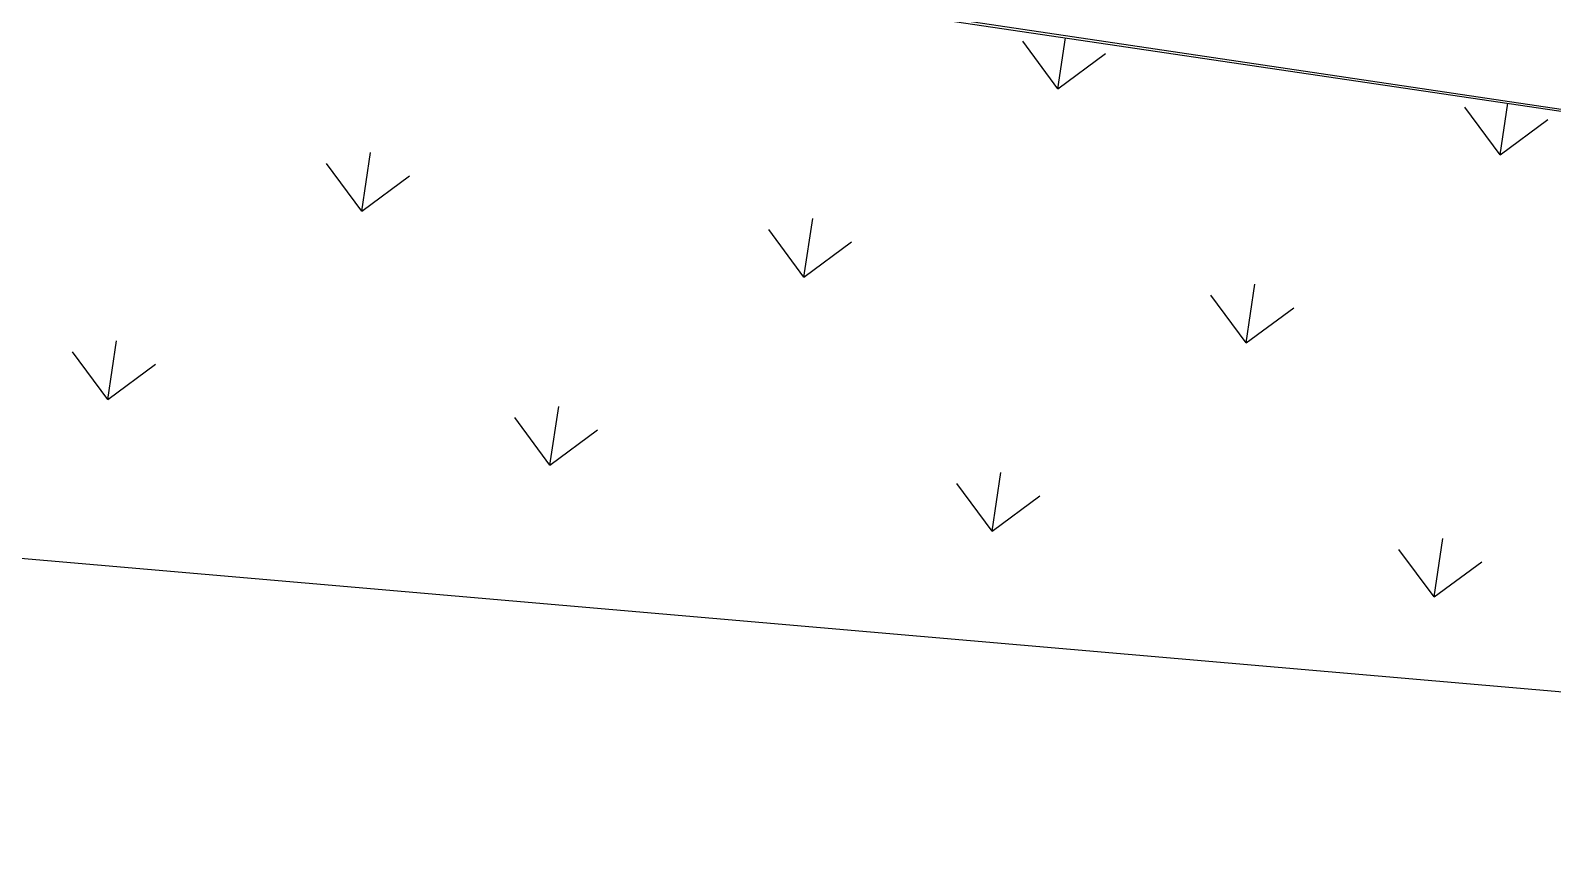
# Model space of a CAD drawing. Header units: millimetres. Extents: x 338 to 506, y 179 to 335.
# Drawn here: x 446.66 to 456.44, y 190.07 to 195.26 of the extents above; entities that cross this region are included whole.
import ezdxf

# ---------------------------------------------------------------- set-up
doc = ezdxf.new("R2010")
doc.units = ezdxf.units.MM
for name, color, linetype in [('ANDEN', 251, 'Continuous'), ('ARBUSTO', 63, 'Continuous'), ('MUROS', 32, 'Continuous')]:
    doc.layers.add(name, color=color, linetype=linetype)

# ---------------------------------------------------------------- blocks, each defined once
blk = doc.blocks.new('*X870')
at = {"color": 0}
for p, q in [((18.9995, 40.8365), (19.269, 41.1059)), ((18.9995, 40.8365), (19.269, 40.5671)), ((18.9995, 40.8365), (19.3805, 40.8365)), ((20.4364, 39.3996), (20.7058, 39.669)), ((20.4364, 39.3996), (20.7058, 39.1302)), ((20.4364, 39.3996), (20.8174, 39.3996)), ((18.9995, 37.9628), (19.269, 38.2322)), ((18.9995, 37.9628), (19.269, 37.6934)), ((18.9995, 37.9628), (19.3805, 37.9628)), ((20.4364, 36.526), (20.7058, 36.7954)), ((20.4364, 36.526), (20.7058, 36.2565)), ((20.4364, 36.526), (20.8174, 36.526)), ((18.9995, 35.0891), (19.269, 35.3585)), ((21.8732, 35.0891), (22.1426, 35.3585)), ((18.9995, 35.0891), (19.269, 34.8197)), ((18.9995, 35.0891), (19.3805, 35.0891)), ((21.8732, 35.0891), (22.1426, 34.8197)), ((21.8732, 35.0891), (22.2053, 35.0891)), ((20.4364, 33.6523), (20.7058, 33.9217)), ((20.4364, 33.6523), (20.7058, 33.3829)), ((20.4364, 33.6523), (20.8174, 33.6523)), ((18.9995, 32.2154), (19.269, 32.4848)), ((21.8732, 32.2154), (22.1426, 32.4848)), ((18.9995, 32.2154), (19.269, 31.946)), ((18.9995, 32.2154), (19.3805, 32.2154)), ((21.8732, 32.2154), (22.1426, 31.946)), ((21.8732, 32.2154), (22.2076, 32.2154))]:
    blk.add_line(p, q, dxfattribs=at)
blk = doc.blocks.new('A$C7152A42C')
at = {"layer": 'ANDEN'}
for points in [[(22.21838, 26.35441), (22.21838, 147.01361), (11.3464, 147.70398)], [(11.3464, 147.70398), (11.3526, 147.60417), (22.11859, 146.91995), (22.11859, 146.91995), (22.21715, 19.86576)], [(22.21838, 26.35441), (22.21838, 26.35441), (22.21838, 147.01361)]]:
    blk.add_lwpolyline(points, dxfattribs=at)
at = {"layer": 'ARBUSTO'}
blk.add_line((11.20719, 149.96312), (19.19219, 20.37929), dxfattribs=at)
at = {"layer": 'ANDEN', "color": 85, "linetype": 'Continuous'}
blk.add_blockref('*X870', (0, 0), dxfattribs=at)

msp = doc.modelspace()

# ---------------------------------------------------------------- block references
at = {"layer": 'MUROS', "color": 32, "rotation": 81.53046525965426}
msp.add_blockref('A$C7152A42C', (484.7482, 168.0844), dxfattribs=at)

doc.saveas('drawing.dxf')
